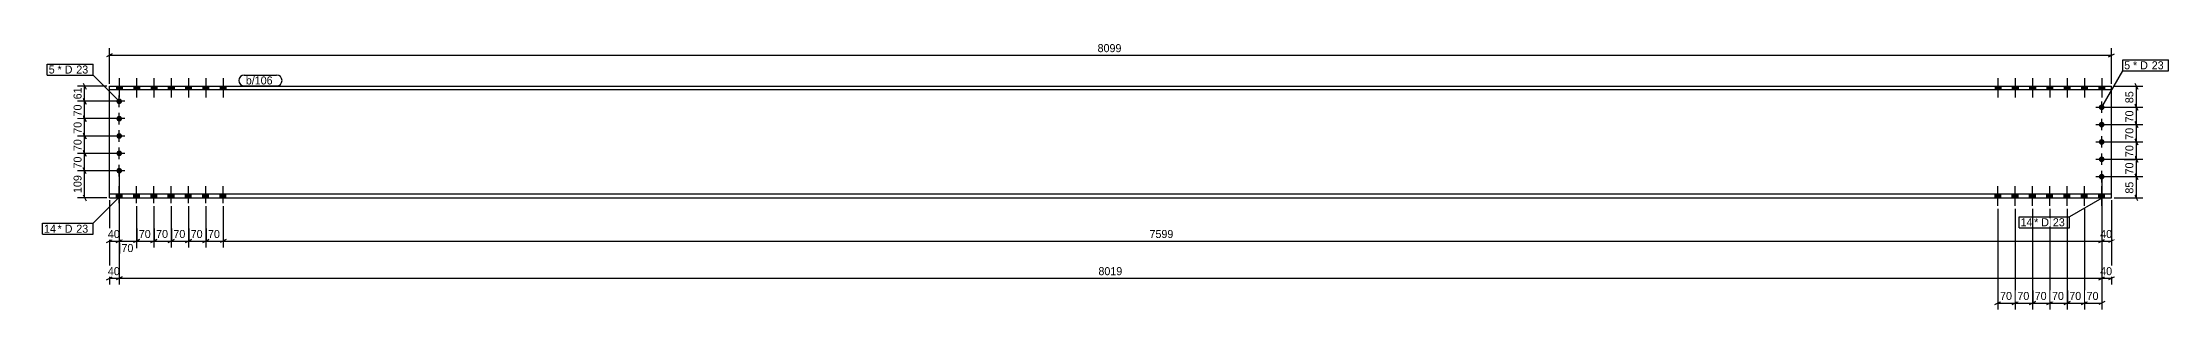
# Model space of a CAD drawing. Header units: millimetres. Extents: x 26 to 22410, y 32 to 1108.
# Drawn here: x 13810 to 22410, y 32 to 1108 of the extents above; entities that cross this region are included whole.
import ezdxf

# ---------------------------------------------------------------- set-up
doc = ezdxf.new("R2010")
doc.units = ezdxf.units.MM
doc.styles.add('Comic Sans MS', font='COMIC.TTF', dxfattribs={"height": 0.2})

msp = doc.modelspace()

# ---------------------------------------------------------------- hatches: boundary and pattern name
at = {"linetype": 'Continuous'}
for points in [[(14109.2, 871.6, -1), (14132.2, 871.6, -1)], [(14109.3, 918), (14132.3, 918), (14132.3, 932.6), (14109.3, 932.6)], [(14109.3, 918), (14132.3, 918), (14132.3, 932.6), (14109.3, 932.6)], [(14179.3, 918), (14202.3, 918), (14202.3, 932.6), (14179.3, 932.6)], [(14179.3, 918), (14202.3, 918), (14202.3, 932.6), (14179.3, 932.6)], [(14249.3, 918), (14272.3, 918), (14272.3, 932.6), (14249.3, 932.6)], [(14249.3, 918), (14272.3, 918), (14272.3, 932.6), (14249.3, 932.6)], [(14319.3, 918), (14342.3, 918), (14342.3, 932.6), (14319.3, 932.6)], [(14319.3, 918), (14342.3, 918), (14342.3, 932.6), (14319.3, 932.6)], [(14389.3, 918), (14412.3, 918), (14412.3, 932.6), (14389.3, 932.6)], [(14389.3, 918), (14412.3, 918), (14412.3, 932.6), (14389.3, 932.6)], [(14459.3, 918), (14482.3, 918), (14482.3, 932.6), (14459.3, 932.6)], [(14459.3, 918), (14482.3, 918), (14482.3, 932.6), (14459.3, 932.6)], [(14529.3, 918), (14552.3, 918), (14552.3, 932.6), (14529.3, 932.6)], [(14529.3, 918), (14552.3, 918), (14552.3, 932.6), (14529.3, 932.6)], [(21708.7, 918), (21731.7, 918), (21731.7, 932.6), (21708.7, 932.6)], [(21708.8, 918), (21731.8, 918), (21731.8, 932.6), (21708.8, 932.6)], [(21778.7, 918), (21801.7, 918), (21801.7, 932.6), (21778.7, 932.6)], [(21778.8, 918), (21801.8, 918), (21801.8, 932.6), (21778.8, 932.6)], [(21848.7, 918), (21871.7, 918), (21871.7, 932.6), (21848.7, 932.6)], [(21848.8, 918), (21871.8, 918), (21871.8, 932.6), (21848.8, 932.6)], [(21918.7, 918), (21941.7, 918), (21941.7, 932.6), (21918.7, 932.6)], [(21918.8, 918), (21941.8, 918), (21941.8, 932.6), (21918.8, 932.6)], [(21988.7, 918), (22011.7, 918), (22011.7, 932.6), (21988.7, 932.6)], [(21988.8, 918), (22011.8, 918), (22011.8, 932.6), (21988.8, 932.6)], [(22058.7, 918), (22081.7, 918), (22081.7, 932.6), (22058.7, 932.6)], [(22058.8, 918), (22081.8, 918), (22081.8, 932.6), (22058.8, 932.6)], [(22128.7, 918), (22151.7, 918), (22151.7, 932.6), (22128.7, 932.6)], [(22128.8, 918), (22151.8, 918), (22151.8, 932.6), (22128.8, 932.6)], [(14109.2, 801.6, -1), (14132.2, 801.6, -1)], [(22128.7, 847.6, -1), (22151.7, 847.6, -1)], [(22128.7, 777.6, -1), (22151.7, 777.6, -1)], [(14109.2, 731.6, -1), (14132.2, 731.6, -1)], [(22128.7, 707.6, -1), (22151.7, 707.6, -1)], [(14109.2, 661.6, -1), (14132.2, 661.6, -1)], [(14109.2, 591.6, -1), (14132.2, 591.6, -1)], [(22128.7, 637.6, -1), (22151.7, 637.6, -1)], [(22128.7, 567.6, -1), (22151.7, 567.6, -1)], [(14109.3, 482.6), (14132.3, 482.6), (14132.3, 497.2), (14109.3, 497.2)], [(14109.3, 482.6), (14132.3, 482.6), (14132.3, 497.2), (14109.3, 497.2)], [(14179.3, 482.6), (14202.3, 482.6), (14202.3, 497.2), (14179.3, 497.2)], [(14179.3, 482.6), (14202.3, 482.6), (14202.3, 497.2), (14179.3, 497.2)], [(14249.3, 482.6), (14272.3, 482.6), (14272.3, 497.2), (14249.3, 497.2)], [(14249.3, 482.6), (14272.3, 482.6), (14272.3, 497.2), (14249.3, 497.2)], [(14319.3, 482.6), (14342.3, 482.6), (14342.3, 497.2), (14319.3, 497.2)], [(14319.3, 482.6), (14342.3, 482.6), (14342.3, 497.2), (14319.3, 497.2)], [(14389.3, 482.6), (14412.3, 482.6), (14412.3, 497.2), (14389.3, 497.2)], [(14389.3, 482.6), (14412.3, 482.6), (14412.3, 497.2), (14389.3, 497.2)], [(14459.3, 482.6), (14482.3, 482.6), (14482.3, 497.2), (14459.3, 497.2)], [(14459.3, 482.6), (14482.3, 482.6), (14482.3, 497.2), (14459.3, 497.2)], [(14529.3, 482.6), (14552.3, 482.6), (14552.3, 497.2), (14529.3, 497.2)], [(14529.3, 482.6), (14552.3, 482.6), (14552.3, 497.2), (14529.3, 497.2)], [(21708.7, 482.6), (21731.7, 482.6), (21731.7, 497.2), (21708.7, 497.2)], [(21708.8, 482.6), (21731.8, 482.6), (21731.8, 497.2), (21708.8, 497.2)], [(21778.7, 482.6), (21801.7, 482.6), (21801.7, 497.2), (21778.7, 497.2)], [(21778.8, 482.6), (21801.8, 482.6), (21801.8, 497.2), (21778.8, 497.2)], [(21848.7, 482.6), (21871.7, 482.6), (21871.7, 497.2), (21848.7, 497.2)], [(21848.8, 482.6), (21871.8, 482.6), (21871.8, 497.2), (21848.8, 497.2)], [(21918.7, 482.6), (21941.7, 482.6), (21941.7, 497.2), (21918.7, 497.2)], [(21918.8, 482.6), (21941.8, 482.6), (21941.8, 497.2), (21918.8, 497.2)], [(21988.7, 482.6), (22011.7, 482.6), (22011.7, 497.2), (21988.7, 497.2)], [(21988.8, 482.6), (22011.8, 482.6), (22011.8, 497.2), (21988.8, 497.2)], [(22058.7, 482.6), (22081.7, 482.6), (22081.7, 497.2), (22058.7, 497.2)], [(22058.8, 482.6), (22081.8, 482.6), (22081.8, 497.2), (22058.8, 497.2)], [(22128.7, 482.6), (22151.7, 482.6), (22151.7, 497.2), (22128.7, 497.2)], [(22128.8, 482.6), (22151.8, 482.6), (22151.8, 497.2), (22128.8, 497.2)]]:
    msp.add_hatch(color=3, dxfattribs=at).paths.add_polyline_path(points)

# ---------------------------------------------------------------- linework, layer by layer
at = {"color": 8, "linetype": 'Continuous'}
for p, q in [((14092.7, 1063.6), (14068.7, 1051.6)), ((14080.7, 942.6), (14080.7, 1086)), ((14080.7, 1057.6), (22180.2, 1057.6)), ((22168.2, 1051.6), (22192.2, 1063.6)), ((22180.2, 942.6), (22180.2, 1086)), ((14070.7, 932.6), (13952.3, 932.6)), ((14110.7, 871.6), (13952.3, 871.6)), ((13974.7, 944.6), (13986.7, 920.6)), ((13986.7, 859.6), (13974.7, 883.6)), ((13980.7, 871.6), (13980.7, 932.6)), ((22190.2, 932.6), (22306.3, 932.6)), ((22274.7, 944.6), (22286.7, 920.6)), ((22280.7, 847.6), (22280.7, 932.6)), ((14110.7, 801.6), (13952.3, 801.6)), ((13974.7, 813.6), (13986.7, 789.6)), ((13980.7, 731.6), (13980.7, 801.6)), ((22150.2, 847.6), (22306.3, 847.6)), ((22150.2, 777.6), (22306.3, 777.6)), ((22286.7, 835.6), (22274.7, 859.6)), ((22286.7, 765.6), (22274.7, 789.6)), ((14110.7, 731.6), (13952.3, 731.6)), ((13986.7, 719.6), (13974.7, 743.6)), ((22150.2, 707.6), (22306.3, 707.6)), ((22286.7, 695.6), (22274.7, 719.6)), ((14110.7, 661.6), (13952.3, 661.6)), ((13986.7, 649.6), (13974.7, 673.6)), ((13986.7, 579.6), (13974.7, 603.6)), ((22150.2, 637.6), (22306.3, 637.6)), ((22274.7, 649.6), (22286.7, 625.6)), ((22280.7, 567.6), (22280.7, 637.6)), ((14110.7, 591.6), (13952.3, 591.6)), ((14120.7, 581.6), (14120.7, 132)), ((14120.7, 581.6), (14120.7, 279.2)), ((22140.2, 557.6), (22140.2, 282)), ((22150.2, 567.6), (22306.3, 567.6)), ((22286.7, 555.6), (22274.7, 579.6)), ((14070.7, 482.6), (13952.3, 482.6)), ((13974.7, 494.6), (13986.7, 470.6)), ((14080.7, 472.6), (14080.7, 132)), ((14190.8, 447.9), (14190.8, 282)), ((14260.8, 447.9), (14260.8, 282)), ((14330.8, 447.9), (14330.8, 282)), ((14400.8, 447.9), (14400.8, 282)), ((14470.8, 447.9), (14470.8, 282)), ((14540.8, 447.9), (14540.8, 282)), ((14540.8, 447.9), (14540.8, 282)), ((21720.3, 437.9), (21720.3, 32)), ((21790.3, 437.9), (21790.3, 32)), ((21860.3, 437.9), (21860.3, 32)), ((21930.3, 437.9), (21930.3, 32)), ((22000.3, 437.9), (22000.3, 32)), ((22070.3, 437.9), (22070.3, 32)), ((22180.2, 472.6), (22180.2, 282)), ((22190.2, 482.6), (22306.3, 482.6)), ((22286.7, 470.6), (22274.7, 494.6)), ((14108.7, 301.6), (14132.7, 313.6)), ((14178.8, 301.6), (14202.8, 313.6)), ((14248.8, 301.6), (14272.8, 313.6)), ((14318.8, 301.6), (14342.8, 313.6)), ((14388.8, 301.6), (14412.8, 313.6)), ((14458.8, 301.6), (14482.8, 313.6)), ((14470.8, 307.6), (14540.8, 307.6)), ((14552.8, 313.6), (14528.8, 301.6)), ((14552.8, 313.6), (14528.8, 301.6)), ((22128.2, 301.6), (22152.2, 313.6)), ((22140.2, 307.6), (22180.2, 307.6)), ((22192.2, 313.6), (22168.2, 301.6)), ((14068.7, 151.6), (14092.7, 163.6)), ((14080.7, 157.6), (14120.7, 157.6)), ((14132.7, 163.6), (14108.7, 151.6)), ((22128.2, 151.6), (22152.2, 163.6)), ((22140.2, 157.6), (22180.2, 157.6)), ((22192.2, 163.6), (22168.2, 151.6)), ((21708.3, 51.6), (21732.3, 63.6)), ((21720.3, 57.6), (21790.3, 57.6)), ((21802.3, 63.6), (21778.3, 51.6)), ((21848.3, 51.6), (21872.3, 63.6)), ((21860.3, 57.6), (21930.3, 57.6)), ((21942.3, 63.6), (21918.3, 51.6)), ((21988.3, 51.6), (22012.3, 63.6)), ((22000.3, 57.6), (22070.3, 57.6)), ((22082.3, 63.6), (22058.3, 51.6)), ((22152.3, 63.6), (22128.3, 51.6))]:
    msp.add_line(p, q, dxfattribs=at)
at = {"color": 3, "linetype": 'Continuous'}
for p, q in [((14120.8, 964.8), (14120.8, 886.6)), ((14120.8, 964.8), (14120.8, 886.6)), ((14190.8, 964.8), (14190.8, 886.6)), ((14190.8, 964.8), (14190.8, 886.6)), ((14260.8, 964.8), (14260.8, 886.6)), ((14260.8, 964.8), (14260.8, 886.6)), ((14330.8, 964.8), (14330.8, 886.6)), ((14330.8, 964.8), (14330.8, 886.6)), ((14400.8, 964.8), (14400.8, 886.6)), ((14400.8, 964.8), (14400.8, 886.6)), ((14470.8, 964.8), (14470.8, 886.6)), ((14470.8, 964.8), (14470.8, 886.6)), ((14540.8, 964.8), (14540.8, 886.6)), ((14540.8, 964.8), (14540.8, 886.6)), ((21720.2, 964.8), (21720.2, 886.6)), ((21720.3, 964.8), (21720.3, 886.6)), ((21790.2, 964.8), (21790.2, 886.6)), ((21790.3, 964.8), (21790.3, 886.6)), ((21860.2, 964.8), (21860.2, 886.6)), ((21860.3, 964.8), (21860.3, 886.6)), ((21930.2, 964.8), (21930.2, 886.6)), ((21930.3, 964.8), (21930.3, 886.6)), ((22000.2, 964.8), (22000.2, 886.6)), ((22000.3, 964.8), (22000.3, 886.6)), ((22070.2, 964.8), (22070.2, 886.6)), ((22070.3, 964.8), (22070.3, 886.6)), ((22140.2, 964.8), (22140.2, 886.6)), ((22140.3, 964.8), (22140.3, 886.6)), ((14143.7, 871.6), (14097.7, 871.6)), ((14109.3, 932.6), (14109.3, 918)), ((14109.3, 932.6), (14109.3, 918)), ((14120.7, 848.6), (14120.7, 894.6)), ((14132.3, 932.6), (14132.3, 918)), ((14132.3, 932.6), (14132.3, 918)), ((14179.3, 932.6), (14179.3, 918)), ((14179.3, 932.6), (14179.3, 918)), ((14202.3, 932.6), (14202.3, 918)), ((14202.3, 932.6), (14202.3, 918)), ((14249.3, 932.6), (14249.3, 918)), ((14249.3, 932.6), (14249.3, 918)), ((14272.3, 932.6), (14272.3, 918)), ((14272.3, 932.6), (14272.3, 918)), ((14319.3, 932.6), (14319.3, 918)), ((14319.3, 932.6), (14319.3, 918)), ((14342.3, 932.6), (14342.3, 918)), ((14342.3, 932.6), (14342.3, 918)), ((14389.3, 932.6), (14389.3, 918)), ((14389.3, 932.6), (14389.3, 918)), ((14412.3, 932.6), (14412.3, 918)), ((14412.3, 932.6), (14412.3, 918)), ((14459.3, 932.6), (14459.3, 918)), ((14459.3, 932.6), (14459.3, 918)), ((14482.3, 932.6), (14482.3, 918)), ((14482.3, 932.6), (14482.3, 918)), ((14529.3, 932.6), (14529.3, 918)), ((14529.3, 932.6), (14529.3, 918)), ((14552.3, 932.6), (14552.3, 918)), ((14552.3, 932.6), (14552.3, 918)), ((21708.7, 932.6), (21708.7, 918)), ((21708.8, 932.6), (21708.8, 918)), ((21731.7, 932.6), (21731.7, 918)), ((21731.8, 932.6), (21731.8, 918)), ((21778.7, 932.6), (21778.7, 918)), ((21778.8, 932.6), (21778.8, 918)), ((21801.7, 932.6), (21801.7, 918)), ((21801.8, 932.6), (21801.8, 918)), ((21848.7, 932.6), (21848.7, 918)), ((21848.8, 932.6), (21848.8, 918)), ((21871.7, 932.6), (21871.7, 918)), ((21871.8, 932.6), (21871.8, 918)), ((21918.7, 932.6), (21918.7, 918)), ((21918.8, 932.6), (21918.8, 918)), ((21941.7, 932.6), (21941.7, 918)), ((21941.8, 932.6), (21941.8, 918)), ((21988.7, 932.6), (21988.7, 918)), ((21988.8, 932.6), (21988.8, 918)), ((22011.7, 932.6), (22011.7, 918)), ((22011.8, 932.6), (22011.8, 918)), ((22058.7, 932.6), (22058.7, 918)), ((22058.8, 932.6), (22058.8, 918)), ((22081.7, 932.6), (22081.7, 918)), ((22081.8, 932.6), (22081.8, 918)), ((22128.7, 932.6), (22128.7, 918)), ((22128.8, 932.6), (22128.8, 918)), ((22140.2, 824.6), (22140.2, 870.6)), ((22151.7, 932.6), (22151.7, 918)), ((22151.8, 932.6), (22151.8, 918)), ((14143.7, 801.6), (14097.7, 801.6)), ((14120.7, 778.6), (14120.7, 824.6)), ((22117.2, 847.6), (22163.2, 847.6)), ((22117.2, 777.6), (22163.2, 777.6)), ((22140.2, 754.6), (22140.2, 800.6)), ((14143.7, 731.6), (14097.7, 731.6)), ((14120.7, 708.6), (14120.7, 754.6)), ((22117.2, 707.6), (22163.2, 707.6)), ((22140.2, 684.6), (22140.2, 730.6)), ((14143.7, 661.6), (14097.7, 661.6)), ((14120.7, 638.6), (14120.7, 684.6)), ((14120.7, 568.6), (14120.7, 614.6)), ((22117.2, 637.6), (22163.2, 637.6)), ((22140.2, 614.6), (22140.2, 660.6)), ((14143.7, 591.6), (14097.7, 591.6)), ((14120.8, 460.4), (14120.8, 528.6)), ((14120.8, 460.4), (14120.8, 528.6)), ((14190.8, 460.4), (14190.8, 528.6)), ((14190.8, 460.4), (14190.8, 528.6)), ((14260.8, 460.4), (14260.8, 528.6)), ((14260.8, 460.4), (14260.8, 528.6)), ((14330.8, 460.4), (14330.8, 528.6)), ((14330.8, 460.4), (14330.8, 528.6)), ((14400.8, 460.4), (14400.8, 528.6)), ((14400.8, 460.4), (14400.8, 528.6)), ((14470.8, 460.4), (14470.8, 528.6)), ((14470.8, 460.4), (14470.8, 528.6)), ((14540.8, 460.4), (14540.8, 528.6)), ((14540.8, 460.4), (14540.8, 528.6)), ((21720.2, 450.4), (21720.2, 528.6)), ((21720.3, 450.4), (21720.3, 528.6)), ((21790.2, 450.4), (21790.2, 528.6)), ((21790.3, 450.4), (21790.3, 528.6)), ((21860.2, 450.4), (21860.2, 528.6)), ((21860.3, 450.4), (21860.3, 528.6)), ((21930.2, 450.4), (21930.2, 528.6)), ((21930.3, 450.4), (21930.3, 528.6)), ((22000.2, 450.4), (22000.2, 528.6)), ((22000.3, 450.4), (22000.3, 528.6)), ((22070.2, 450.4), (22070.2, 528.6)), ((22070.3, 450.4), (22070.3, 528.6)), ((22117.2, 567.6), (22163.2, 567.6)), ((22140.2, 544.6), (22140.2, 590.6)), ((22140.2, 450.4), (22140.2, 528.6)), ((22140.3, 450.4), (22140.3, 528.6)), ((14109.3, 482.6), (14109.3, 497.2)), ((14109.3, 482.6), (14109.3, 497.2)), ((14132.3, 482.6), (14132.3, 497.2)), ((14132.3, 482.6), (14132.3, 497.2)), ((14179.3, 482.6), (14179.3, 497.2)), ((14179.3, 482.6), (14179.3, 497.2)), ((14202.3, 482.6), (14202.3, 497.2)), ((14202.3, 482.6), (14202.3, 497.2)), ((14249.3, 482.6), (14249.3, 497.2)), ((14249.3, 482.6), (14249.3, 497.2)), ((14272.3, 482.6), (14272.3, 497.2)), ((14272.3, 482.6), (14272.3, 497.2)), ((14319.3, 482.6), (14319.3, 497.2)), ((14319.3, 482.6), (14319.3, 497.2)), ((14342.3, 482.6), (14342.3, 497.2)), ((14342.3, 482.6), (14342.3, 497.2)), ((14389.3, 482.6), (14389.3, 497.2)), ((14389.3, 482.6), (14389.3, 497.2)), ((14412.3, 482.6), (14412.3, 497.2)), ((14412.3, 482.6), (14412.3, 497.2)), ((14459.3, 482.6), (14459.3, 497.2)), ((14459.3, 482.6), (14459.3, 497.2)), ((14482.3, 482.6), (14482.3, 497.2)), ((14482.3, 482.6), (14482.3, 497.2)), ((14529.3, 482.6), (14529.3, 497.2)), ((14529.3, 482.6), (14529.3, 497.2)), ((14552.3, 482.6), (14552.3, 497.2)), ((14552.3, 482.6), (14552.3, 497.2)), ((21708.7, 482.6), (21708.7, 497.2)), ((21708.8, 482.6), (21708.8, 497.2)), ((21731.7, 482.6), (21731.7, 497.2)), ((21731.8, 482.6), (21731.8, 497.2)), ((21778.7, 482.6), (21778.7, 497.2)), ((21778.8, 482.6), (21778.8, 497.2)), ((21801.7, 482.6), (21801.7, 497.2)), ((21801.8, 482.6), (21801.8, 497.2)), ((21848.7, 482.6), (21848.7, 497.2)), ((21848.8, 482.6), (21848.8, 497.2)), ((21871.7, 482.6), (21871.7, 497.2)), ((21871.8, 482.6), (21871.8, 497.2)), ((21918.7, 482.6), (21918.7, 497.2)), ((21918.8, 482.6), (21918.8, 497.2)), ((21941.7, 482.6), (21941.7, 497.2)), ((21941.8, 482.6), (21941.8, 497.2)), ((21988.7, 482.6), (21988.7, 497.2)), ((21988.8, 482.6), (21988.8, 497.2)), ((22011.7, 482.6), (22011.7, 497.2)), ((22011.8, 482.6), (22011.8, 497.2)), ((22058.7, 482.6), (22058.7, 497.2)), ((22058.8, 482.6), (22058.8, 497.2)), ((22081.7, 482.6), (22081.7, 497.2)), ((22081.8, 482.6), (22081.8, 497.2)), ((22128.7, 482.6), (22128.7, 497.2)), ((22128.8, 482.6), (22128.8, 497.2)), ((22151.7, 482.6), (22151.7, 497.2)), ((22151.8, 482.6), (22151.8, 497.2))]:
    msp.add_line(p, q, dxfattribs=at)
at = {"color": 7, "linetype": 'Continuous'}
for p, q in [((14080.7, 482.6), (14080.7, 932.6)), ((14080.7, 932.6), (22180.2, 932.6)), ((22180.2, 918), (14080.7, 918)), ((22180.2, 482.6), (22180.2, 932.6)), ((22180.2, 497.2), (14080.7, 497.2)), ((14080.7, 482.6), (22180.2, 482.6))]:
    msp.add_line(p, q, dxfattribs=at)

# ---------------------------------------------------------------- wipeouts: each hides what was drawn before it
at = {"color": 0}
for points in [[(13861.6, 983.7), (13861.6, 1015.7), (13835.5, 1015.7), (13835.5, 983.7)], [(13861.7, 341.3), (13861.7, 373.3), (13816.4, 373.3), (13816.4, 341.3)]]:
    msp.add_wipeout(points, dxfattribs=at)

# ---------------------------------------------------------------- next in the draw order: wipeouts: each hides what was drawn before it
for points in [[(18189, 1063.6), (18189, 1108.4), (18072, 1108.4), (18072, 1063.6)], [(22257.3, 1000.8), (22257.3, 1032.8), (22231.2, 1032.8), (22231.2, 1000.8)], [(13861.6, 983.7), (13861.6, 1015.7), (13835.5, 1015.7), (13835.5, 983.7)], [(14751.3, 939.6), (14751.3, 971.6), (14632.7, 971.6), (14632.7, 939.6)], [(13974.7, 931.1), (13929.9, 931.1), (13929.9, 873.1), (13974.7, 873.1)], [(22274.7, 922.6), (22229.9, 922.6), (22229.9, 857.6), (22274.7, 857.6)], [(13974.7, 799.1), (13929.9, 799.1), (13929.9, 734.1), (13974.7, 734.1)], [(22274.7, 635.1), (22229.9, 635.1), (22229.9, 570.1), (22274.7, 570.1)], [(13861.7, 341.3), (13861.7, 373.3), (13816.4, 373.3), (13816.4, 341.3)], [(22192.7, 313.6), (22192.7, 358.4), (22127.8, 358.4), (22127.8, 313.6)], [(14133.2, 163.6), (14133.2, 208.4), (14068.3, 208.4), (14068.3, 163.6)], [(21787.7, 63.6), (21787.7, 108.4), (21722.8, 108.4), (21722.8, 63.6)], [(21927.7, 63.6), (21927.7, 108.4), (21862.8, 108.4), (21862.8, 63.6)], [(22067.7, 63.6), (22067.7, 108.4), (22002.8, 108.4), (22002.8, 63.6)]]:
    msp.add_wipeout(points, dxfattribs=at)

# ---------------------------------------------------------------- next in the draw order: linework, layer by layer
at = {"color": 8, "linetype": 'Continuous'}
for p, q in [((14110.7, 871.6), (13952.3, 871.6)), ((13974.7, 883.6), (13986.7, 859.6)), ((13980.7, 801.6), (13980.7, 871.6)), ((14110.7, 801.6), (13952.3, 801.6)), ((13986.7, 789.6), (13974.7, 813.6)), ((22150.2, 847.6), (22306.3, 847.6)), ((22274.7, 859.6), (22286.7, 835.6)), ((22280.7, 777.6), (22280.7, 847.6)), ((14110.7, 731.6), (13952.3, 731.6)), ((13974.7, 743.6), (13986.7, 719.6)), ((13980.7, 661.6), (13980.7, 731.6)), ((22150.2, 637.6), (22306.3, 637.6)), ((22286.7, 625.6), (22274.7, 649.6)), ((22140.2, 557.6), (22140.2, 282)), ((22140.2, 557.6), (22140.2, 132)), ((22150.2, 567.6), (22306.3, 567.6)), ((22274.7, 579.6), (22286.7, 555.6)), ((22280.7, 482.6), (22280.7, 567.6)), ((21790.3, 437.9), (21790.3, 32)), ((21860.3, 437.9), (21860.3, 32)), ((21930.3, 437.9), (21930.3, 32)), ((22000.3, 437.9), (22000.3, 32)), ((22070.3, 437.9), (22070.3, 32)), ((22180.2, 472.6), (22180.2, 132)), ((14540.8, 307.6), (22140.2, 307.6)), ((22128.2, 301.6), (22152.2, 313.6)), ((14132.7, 163.6), (14108.7, 151.6)), ((21778.3, 51.6), (21802.3, 63.6)), ((21790.3, 57.6), (21860.3, 57.6)), ((21872.3, 63.6), (21848.3, 51.6)), ((21918.3, 51.6), (21942.3, 63.6)), ((21930.3, 57.6), (22000.3, 57.6)), ((22012.3, 63.6), (21988.3, 51.6)), ((22058.3, 51.6), (22082.3, 63.6)), ((22070.3, 57.6), (22140.3, 57.6))]:
    msp.add_line(p, q, dxfattribs=at)
at = {"color": 7, "linetype": 'Continuous'}
msp.add_line((13810.4, 335.3), (13810.4, 379.3), dxfattribs=at)

# ---------------------------------------------------------------- next in the draw order: texts
at = {"color": 3, "style": 'Comic Sans MS'}
for s, p in [('8099', (18078.4, 1070)), ('40', (22134.2, 320)), ('40', (14074.7, 170)), ('70', (21729.2, 70)), ('70', (21869.2, 70)), ('70', (22009.2, 70))]:
    msp.add_text(s, height=32.38, dxfattribs=at).set_placement(p)
for s, p in [('61', (13968.3, 879.5)), ('85', (22268.3, 864)), ('70', (13968.3, 740.5)), ('70', (22268.3, 576.5))]:
    msp.add_text(s, height=32.38, rotation=90.00021, dxfattribs=at).set_placement(p)

# ---------------------------------------------------------------- next in the draw order: wipeouts: each hides what was drawn before it
at = {"color": 0}
for points in [[(22257.3, 1000.8), (22257.3, 1032.8), (22231.2, 1032.8), (22231.2, 1000.8)], [(13937.4, 983.7), (13937.4, 1015.7), (13871.2, 1015.7), (13871.2, 983.7)], [(14751.3, 939.6), (14751.3, 971.6), (14632.7, 971.6), (14632.7, 939.6)], [(13937.4, 341.3), (13937.4, 373.3), (13871.3, 373.3), (13871.3, 341.3)]]:
    msp.add_wipeout(points, dxfattribs=at)

# ---------------------------------------------------------------- next in the draw order: linework, layer by layer
at = {"color": 7, "linetype": 'Continuous'}
for p, q in [((14626.7, 977.6), (14757.3, 977.6)), ((14626.7, 933.6), (14757.3, 933.6))]:
    msp.add_line(p, q, dxfattribs=at)
for centre, start, end in [((14626.7, 955.6), 90, 270), ((14757.3, 955.6), 270, 90)]:
    msp.add_arc(centre, 22, start, end, dxfattribs=at)

# ---------------------------------------------------------------- next in the draw order: texts
at = {"color": 3, "style": 'Comic Sans MS'}
msp.add_text('b/106', height=32.38, dxfattribs=at).set_placement((14632.7, 939.6))

# ---------------------------------------------------------------- next in the draw order: wipeouts: each hides what was drawn before it
at = {"color": 0}
for points in [[(22333.1, 1000.8), (22333.1, 1032.8), (22266.9, 1032.8), (22266.9, 1000.8)], [(13937.4, 983.7), (13937.4, 1015.7), (13871.2, 1015.7), (13871.2, 983.7)], [(13974.7, 869.1), (13929.9, 869.1), (13929.9, 804.1), (13974.7, 804.1)], [(22274.7, 845.1), (22229.9, 845.1), (22229.9, 780.1), (22274.7, 780.1)], [(13974.7, 729.1), (13929.9, 729.1), (13929.9, 664.1), (13974.7, 664.1)], [(22274.7, 557.6), (22229.9, 557.6), (22229.9, 492.6), (22274.7, 492.6)], [(13937.4, 341.3), (13937.4, 373.3), (13871.3, 373.3), (13871.3, 341.3)], [(14538.3, 313.6), (14538.3, 358.4), (14473.4, 358.4), (14473.4, 313.6)], [(18399.1, 313.6), (18399.1, 358.4), (18282, 358.4), (18282, 313.6)], [(21857.3, 367.4), (21857.3, 399.4), (21812, 399.4), (21812, 367.4)], [(22192.7, 163.6), (22192.7, 208.4), (22127.8, 208.4), (22127.8, 163.6)], [(21857.7, 63.6), (21857.7, 108.4), (21792.8, 108.4), (21792.8, 63.6)], [(21997.7, 63.6), (21997.7, 108.4), (21932.8, 108.4), (21932.8, 63.6)]]:
    msp.add_wipeout(points, dxfattribs=at)

# ---------------------------------------------------------------- next in the draw order: linework, layer by layer
at = {"color": 7, "linetype": 'Continuous'}
msp.add_line((13829.5, 977.7), (13829.5, 1021.7), dxfattribs=at)
at = {"color": 8, "linetype": 'Continuous'}
for p, q in [((22150.2, 777.6), (22306.3, 777.6)), ((22274.7, 789.6), (22286.7, 765.6)), ((22280.7, 707.6), (22280.7, 777.6)), ((14110.7, 661.6), (13952.3, 661.6)), ((13974.7, 673.6), (13986.7, 649.6)), ((13980.7, 591.6), (13980.7, 661.6)), ((22140.2, 557.6), (22140.2, 132)), ((14470.8, 447.9), (14470.8, 282)), ((22140.3, 437.9), (22140.3, 32)), ((14400.8, 307.6), (14470.8, 307.6)), ((14482.8, 313.6), (14458.8, 301.6)), ((14120.7, 157.6), (22140.2, 157.6)), ((22128.2, 151.6), (22152.2, 163.6))]:
    msp.add_line(p, q, dxfattribs=at)

# ---------------------------------------------------------------- next in the draw order: texts
at = {"color": 3, "style": 'Comic Sans MS'}
for s, height, p in [('5', 32.4, (13835.5, 983.7)), ('14', 32.38, (13816.4, 341.3)), ('70', 32.38, (14479.8, 320)), ('7599', 32.38, (18288.4, 320)), ('40', 32.38, (22134.2, 170)), ('70', 32.38, (21799.2, 70)), ('70', 32.38, (21939.2, 70))]:
    msp.add_text(s, height=height, dxfattribs=at).set_placement(p)
for s, p in [('70', (13968.3, 810.5)), ('70', (22268.3, 786.5)), ('70', (13968.3, 670.5)), ('85', (22268.3, 499))]:
    msp.add_text(s, height=32.38, rotation=90.00021, dxfattribs=at).set_placement(p)

# ---------------------------------------------------------------- next in the draw order: wipeouts: each hides what was drawn before it
at = {"color": 0}
for points in [[(22333.1, 1000.8), (22333.1, 1032.8), (22266.9, 1032.8), (22266.9, 1000.8)], [(13999.1, 983.7), (13999.1, 1015.7), (13947, 1015.7), (13947, 983.7)], [(13999.2, 341.3), (13999.2, 373.3), (13947, 373.3), (13947, 341.3)], [(21857.3, 367.4), (21857.3, 399.4), (21812, 399.4), (21812, 367.4)]]:
    msp.add_wipeout(points, dxfattribs=at)

# ---------------------------------------------------------------- next in the draw order: linework, layer by layer
at = {"color": 7, "linetype": 'Continuous'}
for p, q in [((22225.2, 994.8), (22225.2, 1038.8)), ((22140.2, 847.6), (22225.2, 994.8)), ((21806, 361.4), (21806, 405.4))]:
    msp.add_line(p, q, dxfattribs=at)

# ---------------------------------------------------------------- next in the draw order: texts
at = {"color": 3, "style": 'Comic Sans MS'}
msp.add_text('5', height=32.4, dxfattribs=at).set_placement((22231.2, 1000.8))

# ---------------------------------------------------------------- next in the draw order: wipeouts: each hides what was drawn before it
at = {"color": 0}
for points in [[(22394.8, 1000.8), (22394.8, 1032.8), (22342.7, 1032.8), (22342.7, 1000.8)], [(13999.1, 983.7), (13999.1, 1015.7), (13947, 1015.7), (13947, 983.7)], [(22274.7, 775.1), (22229.9, 775.1), (22229.9, 710.1), (22274.7, 710.1)], [(13974.7, 659.1), (13929.9, 659.1), (13929.9, 594.1), (13974.7, 594.1)], [(13999.2, 341.3), (13999.2, 373.3), (13947, 373.3), (13947, 341.3)], [(14468.3, 313.6), (14468.3, 358.4), (14403.4, 358.4), (14403.4, 313.6)], [(21933.1, 367.4), (21933.1, 399.4), (21866.9, 399.4), (21866.9, 367.4)], [(18185.6, 163.6), (18185.6, 208.4), (18075.4, 208.4), (18075.4, 163.6)], [(22137.7, 63.6), (22137.7, 108.4), (22072.8, 108.4), (22072.8, 63.6)]]:
    msp.add_wipeout(points, dxfattribs=at)

# ---------------------------------------------------------------- next in the draw order: linework, layer by layer
at = {"color": 7, "linetype": 'Continuous'}
for p, q in [((13829.5, 1021.7), (14014.7, 1021.7)), ((13829.5, 977.7), (14014.7, 977.7)), ((14014.7, 977.7), (14014.7, 1021.7)), ((14120.7, 871.6), (14014.7, 977.7)), ((13810.4, 379.3), (14014.8, 379.3)), ((14014.8, 335.3), (14014.8, 379.3)), ((13810.4, 335.3), (14014.8, 335.3))]:
    msp.add_line(p, q, dxfattribs=at)
at = {"color": 8, "linetype": 'Continuous'}
for p, q in [((22150.2, 707.6), (22306.3, 707.6)), ((22274.7, 719.6), (22286.7, 695.6)), ((22280.7, 637.6), (22280.7, 707.6)), ((13986.7, 579.6), (13974.7, 603.6)), ((14110.7, 591.6), (13952.3, 591.6)), ((13980.7, 482.6), (13980.7, 591.6)), ((14400.8, 447.9), (14400.8, 282)), ((14330.8, 307.6), (14400.8, 307.6)), ((14412.8, 313.6), (14388.8, 301.6))]:
    msp.add_line(p, q, dxfattribs=at)

# ---------------------------------------------------------------- next in the draw order: texts
at = {"color": 3, "style": 'Comic Sans MS'}
for s, p in [('* D', (13871.2, 983.7)), ('23', (13947, 983.7)), ('* D', (13871.3, 341.3)), ('23', (13947, 341.3)), ('70', (14409.8, 320)), ('8019', (18081.8, 170)), ('70', (22079.2, 70))]:
    msp.add_text(s, height=32.38, dxfattribs=at).set_placement(p)
for p in [(22268.3, 716.5), (13968.3, 600.5)]:
    msp.add_text('70', height=32.38, rotation=90.00021, dxfattribs=at).set_placement(p)

# ---------------------------------------------------------------- next in the draw order: wipeouts: each hides what was drawn before it
at = {"color": 0}
for points in [[(22394.8, 1000.8), (22394.8, 1032.8), (22342.7, 1032.8), (22342.7, 1000.8)], [(21933.1, 367.4), (21933.1, 399.4), (21866.9, 399.4), (21866.9, 367.4)]]:
    msp.add_wipeout(points, dxfattribs=at)

# ---------------------------------------------------------------- next in the draw order: linework, layer by layer
at = {"color": 7, "linetype": 'Continuous'}
for p, q in [((22225.2, 1038.8), (22410.4, 1038.8)), ((22410.4, 994.8), (22410.4, 1038.8)), ((22225.2, 994.8), (22410.4, 994.8))]:
    msp.add_line(p, q, dxfattribs=at)

# ---------------------------------------------------------------- next in the draw order: texts
at = {"color": 3, "style": 'Comic Sans MS'}
for s, p in [('* D', (22266.9, 1000.8)), ('23', (22342.7, 1000.8)), ('14', (21812, 367.4))]:
    msp.add_text(s, height=32.38, dxfattribs=at).set_placement(p)

# ---------------------------------------------------------------- next in the draw order: wipeouts: each hides what was drawn before it
at = {"color": 0}
for points in [[(22274.7, 705.1), (22229.9, 705.1), (22229.9, 640.1), (22274.7, 640.1)], [(13974.7, 579.2), (13929.9, 579.2), (13929.9, 495), (13974.7, 495)], [(14398.3, 313.6), (14398.3, 358.4), (14333.4, 358.4), (14333.4, 313.6)], [(21994.8, 367.4), (21994.8, 399.4), (21942.7, 399.4), (21942.7, 367.4)]]:
    msp.add_wipeout(points, dxfattribs=at)

# ---------------------------------------------------------------- next in the draw order: linework, layer by layer
at = {"color": 8, "linetype": 'Continuous'}
for p, q in [((14330.8, 447.9), (14330.8, 282)), ((14260.8, 307.6), (14330.8, 307.6)), ((14342.8, 313.6), (14318.8, 301.6))]:
    msp.add_line(p, q, dxfattribs=at)

# ---------------------------------------------------------------- next in the draw order: texts
at = {"color": 3, "style": 'Comic Sans MS'}
for s, p in [('70', (22268.3, 646.5)), ('109', (13968.3, 501.4))]:
    msp.add_text(s, height=32.38, rotation=90.00021, dxfattribs=at).set_placement(p)
msp.add_text('70', height=32.38, dxfattribs=at).set_placement((14339.8, 320))

# ---------------------------------------------------------------- next in the draw order: wipeouts: each hides what was drawn before it
at = {"color": 0}
msp.add_wipeout([(21994.8, 367.4), (21994.8, 399.4), (21942.7, 399.4), (21942.7, 367.4)], dxfattribs=at)

# ---------------------------------------------------------------- next in the draw order: linework, layer by layer
at = {"color": 7, "linetype": 'Continuous'}
for p, q in [((22140.3, 480.4), (22010.4, 405.4)), ((21806, 405.4), (22010.4, 405.4)), ((21806, 361.4), (22010.4, 361.4)), ((22010.4, 361.4), (22010.4, 405.4))]:
    msp.add_line(p, q, dxfattribs=at)

# ---------------------------------------------------------------- next in the draw order: texts
at = {"color": 3, "style": 'Comic Sans MS'}
for s, p in [('* D', (21866.9, 367.4)), ('23', (21942.7, 367.4))]:
    msp.add_text(s, height=32.38, dxfattribs=at).set_placement(p)

# ---------------------------------------------------------------- next in the draw order: wipeouts: each hides what was drawn before it
at = {"color": 0}
msp.add_wipeout([(14328.3, 313.6), (14328.3, 358.4), (14263.4, 358.4), (14263.4, 313.6)], dxfattribs=at)

# ---------------------------------------------------------------- next in the draw order: linework, layer by layer
at = {"color": 8, "linetype": 'Continuous'}
for p, q in [((14260.8, 447.9), (14260.8, 282)), ((14190.8, 307.6), (14260.8, 307.6)), ((14272.8, 313.6), (14248.8, 301.6))]:
    msp.add_line(p, q, dxfattribs=at)

# ---------------------------------------------------------------- next in the draw order: texts
at = {"color": 3, "style": 'Comic Sans MS'}
msp.add_text('70', height=32.38, dxfattribs=at).set_placement((14269.8, 320))

# ---------------------------------------------------------------- next in the draw order: wipeouts: each hides what was drawn before it
at = {"color": 0}
msp.add_wipeout([(14258.3, 313.6), (14258.3, 358.4), (14193.4, 358.4), (14193.4, 313.6)], dxfattribs=at)

# ---------------------------------------------------------------- next in the draw order: linework, layer by layer
at = {"color": 8, "linetype": 'Continuous'}
for p, q in [((14190.8, 447.9), (14190.8, 279.2)), ((14120.7, 307.6), (14190.8, 307.6)), ((14202.8, 313.6), (14178.8, 301.6))]:
    msp.add_line(p, q, dxfattribs=at)

# ---------------------------------------------------------------- next in the draw order: texts
at = {"color": 3, "style": 'Comic Sans MS'}
msp.add_text('70', height=32.38, dxfattribs=at).set_placement((14199.8, 320))

# ---------------------------------------------------------------- next in the draw order: wipeouts: each hides what was drawn before it
at = {"color": 0}
msp.add_wipeout([(14188.2, 256.8), (14188.2, 301.6), (14123.3, 301.6), (14123.3, 256.8)], dxfattribs=at)

# ---------------------------------------------------------------- next in the draw order: linework, layer by layer
at = {"color": 8, "linetype": 'Continuous'}
for p, q in [((14120.7, 581.6), (14120.7, 282)), ((14080.7, 472.6), (14080.7, 282)), ((14068.7, 301.6), (14092.7, 313.6)), ((14080.7, 307.6), (14120.7, 307.6)), ((14132.7, 313.6), (14108.7, 301.6))]:
    msp.add_line(p, q, dxfattribs=at)

# ---------------------------------------------------------------- next in the draw order: texts
at = {"color": 3, "style": 'Comic Sans MS'}
msp.add_text('70', height=32.38, dxfattribs=at).set_placement((14129.7, 263.2))

# ---------------------------------------------------------------- next in the draw order: wipeouts: each hides what was drawn before it
at = {"color": 0}
msp.add_wipeout([(14133.2, 313.6), (14133.2, 358.4), (14068.3, 358.4), (14068.3, 313.6)], dxfattribs=at)

# ---------------------------------------------------------------- next in the draw order: linework, layer by layer
at = {"color": 8, "linetype": 'Continuous'}
msp.add_line((14120.7, 581.6), (14120.7, 132), dxfattribs=at)
at = {"color": 7, "linetype": 'Continuous'}
msp.add_line((14120.8, 485.4), (14014.8, 379.3), dxfattribs=at)

# ---------------------------------------------------------------- next in the draw order: texts
at = {"color": 3, "style": 'Comic Sans MS'}
msp.add_text('40', height=32.38, dxfattribs=at).set_placement((14074.7, 320))

doc.saveas('drawing.dxf')
